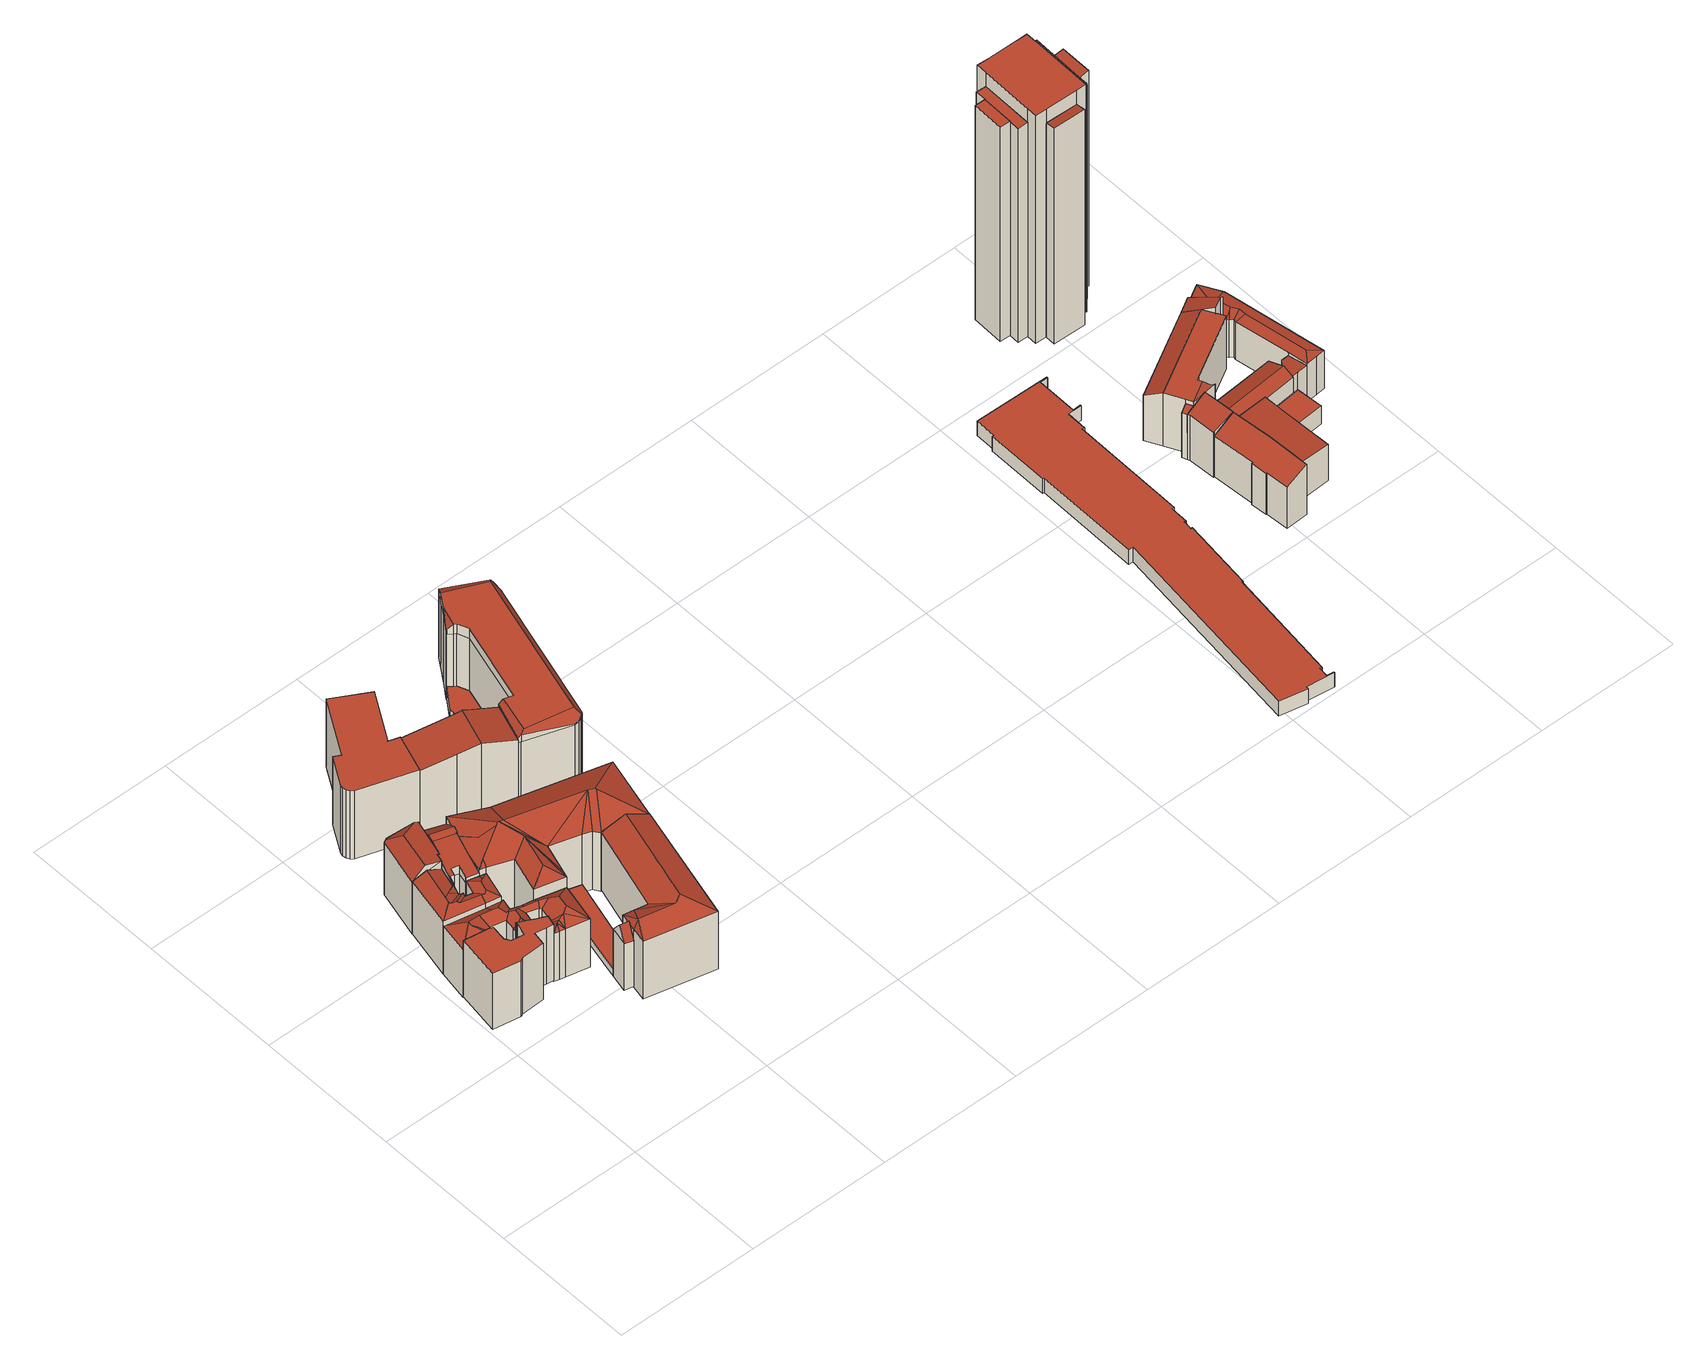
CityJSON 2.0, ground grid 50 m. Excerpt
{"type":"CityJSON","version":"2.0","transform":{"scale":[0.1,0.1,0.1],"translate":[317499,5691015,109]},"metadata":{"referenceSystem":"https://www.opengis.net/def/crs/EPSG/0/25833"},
"CityObjects":{
"building1":{"type":"Building","attributes":{"Dachtyp_tdc":"tdcPolyFlatRoof","Gemeindeschluessel":14713000,"Dachneigung":0,"QualitaetDacherkennung":31,"Geometrietyp2DReferenz":"3000","function":"31001_9998","roofType":"1000","measuredHeight":23.29},"geometry":[{"type":"MultiSurface","lod":"2","boundaries":[[[0,1,2,3]],[[1,4,5,2]],[[4,6,7,5]],[[6,8,9,7]],[[8,10,11,9]],[[10,12,13,11]],[[12,14,15,13]],[[14,16,17,15]],[[16,18,19,17]],[[18,20,21,19]],[[20,22,23,21]],[[22,24,25,23]],[[24,26,27,25]],[[26,28,29,27]],[[28,30,31,29]],[[30,32,33,31]],[[32,34,35,33]],[[34,36,37,35]],[[36,38,39,37]],[[38,0,3,39]],[[38,36,34,32,30,28,26,24,22,20,18,16,14,12,10,8,6,4,1,0]],[[3,2,5,7,9,11,13,15,17,19,21,23,25,27,29,31,33,35,37,39]]],"semantics":{"surfaces":[{"type":"WallSurface"},{"type":"RoofSurface"},{"type":"GroundSurface"}],"values":[0,0,0,0,0,0,0,0,0,0,0,0,0,0,0,0,0,0,0,0,1,2]}}]},
"building2":{"type":"Building","attributes":{"Dachtyp_tdc":"tdcFreeFormRoof","Gemeindeschluessel":14713000,"Dachneigung":21.97,"QualitaetDacherkennung":21,"Geometrietyp2DReferenz":"3000","function":"31001_9998","roofType":"5000","measuredHeight":23.78},"geometry":[{"type":"MultiSurface","lod":"2","boundaries":[[[40,41,42,43]],[[41,44,45,42]],[[44,46,47,45]],[[46,48,49,47]],[[48,50,51,49]],[[50,52,53,51]],[[52,54,55,53]],[[54,56,57,55]],[[56,58,59,57]],[[58,60,61,59]],[[60,62,63,61]],[[62,64,65,63]],[[64,66,67,65]],[[66,68,69,67]],[[68,70,71,69]],[[70,40,43,71]],[[72,70,68]],[[73,74,72,68,66]],[[75,76,77,73,66,64]],[[75,64,62]],[[78,76,75,62,60]],[[79,78,60,58]],[[79,58,56]],[[77,76,78,79,56,54]],[[80,81,74,73,77,54,52]],[[82,83,80,52,50]],[[84,85,82,50,48]],[[84,48,46]],[[85,84,46,44]],[[83,82,85,44,41]],[[81,80,83,41,40]],[[72,74,81,40,70]],[[43,42,45,47,49,51,53,55,57,59,61,63,65,67,69,71]]],"semantics":{"surfaces":[{"type":"WallSurface"},{"type":"RoofSurface"},{"type":"GroundSurface"}],"values":[0,0,0,0,0,0,0,0,0,0,0,0,0,0,0,0,1,1,1,1,1,1,0,1,1,1,1,1,1,1,1,1,2]}}]},
"building3":{"type":"Building","attributes":{"Dachtyp_tdc":"tdcFreeFormRoof","Gemeindeschluessel":14713000,"Dachneigung":35.51,"QualitaetDacherkennung":5,"Geometrietyp2DReferenz":"3000","function":"31001_9998","roofType":"5000","measuredHeight":23.57},"geometry":[{"type":"MultiSurface","lod":"2","boundaries":[[[86,87,88,89]],[[87,90,91,88]],[[90,92,93,91]],[[92,94,95,93]],[[94,96,97,95]],[[96,98,99,97]],[[98,100,101,99]],[[100,102,103,101]],[[102,104,105,103]],[[104,106,107,105]],[[106,108,109,107]],[[108,110,111,109]],[[110,112,113,111]],[[112,114,115,113]],[[114,116,117,115]],[[116,118,119,117]],[[118,120,121,119]],[[120,122,123,121]],[[122,124,125,123]],[[124,126,127,125]],[[126,128,129,127]],[[128,130,131,129]],[[130,132,133,131]],[[132,134,135,133]],[[134,136,137,135]],[[136,138,139,137]],[[138,140,141,139]],[[140,142,55,141]],[[142,143,53,55]],[[143,144,51,53]],[[144,145,146,51]],[[145,147,148,146]],[[147,86,89,148]],[[149,150,151,147,145]],[[149,145,144]],[[152,150,149,144,143]],[[153,154,152,143,142]],[[155,153,142,140]],[[156,157,155,140,138]],[[156,138,136]],[[157,156,136,134]],[[154,153,155,157,134,132]],[[158,151,150,152,154,132,130]],[[159,160,161,158,130,128]],[[159,128,126]],[[162,160,159,126,124]],[[163,162,124,122]],[[120,163,122]],[[163,120,118]],[[164,161,160,162,163,118,116]],[[165,166,167,164,116,114]],[[168,165,114,112]],[[169,170,171,168,112,110]],[[172,169,110,108]],[[173,174,172,108,106]],[[175,173,106,104]],[[175,104,102]],[[174,173,175,102,100]],[[169,94,170]],[[169,96,94]],[[172,96,169]],[[174,96,172]],[[174,98,96]],[[98,174,100]],[[176,171,170,94,92]],[[176,92,90]],[[166,165,168,171,176,90,87]],[[167,166,87,86]],[[151,158,161,164,167,86,147]],[[89,88,91,93,95,97,99,101,103,105,107,109,111,113,115,117,119,121,123,125,127,129,131,133,135,137,139,141,55,53,51,146,148]]],"semantics":{"surfaces":[{"type":"WallSurface"},{"type":"RoofSurface"},{"type":"GroundSurface"}],"values":[0,0,0,0,0,0,0,0,0,0,0,0,0,0,0,0,0,0,0,0,0,0,0,0,0,0,0,0,0,0,0,0,0,1,1,1,1,1,1,1,1,1,1,1,1,1,1,1,1,1,1,1,1,1,1,1,1,1,1,1,1,1,1,1,1,1,1,1,1,2]}}]},
"building4":{"type":"Building","attributes":{"Dachtyp_tdc":"tdcFreeFormRoof","Gemeindeschluessel":14713000,"Dachneigung":48.5,"QualitaetDacherkennung":32,"Geometrietyp2DReferenz":"3000","function":"31001_9998","roofType":"5000","measuredHeight":26.34},"geometry":[{"type":"MultiSurface","lod":"2","boundaries":[[[177,178,179,180]],[[178,181,182,179]],[[181,183,184,182]],[[183,185,186,184]],[[185,187,188,186]],[[187,189,190,188]],[[189,177,180,190]],[[191,192,181,193]],[[191,193,178,177,194]],[[185,183,192,191,194,189,187]],[[183,181,192]],[[177,189,194]],[[181,178,193]],[[180,179,182,184,186,188,190]]],"semantics":{"surfaces":[{"type":"WallSurface"},{"type":"RoofSurface"},{"type":"GroundSurface"}],"values":[0,0,0,0,0,0,0,1,1,1,0,0,0,2]}}]},
"building5":{"type":"Building","attributes":{"Dachtyp_tdc":"tdcFreeFormRoof","Gemeindeschluessel":14713000,"Dachneigung":12.06,"QualitaetDacherkennung":21,"Geometrietyp2DReferenz":"3000","function":"31001_9998","roofType":"5000","measuredHeight":26.14},"geometry":[{"type":"MultiSurface","lod":"2","boundaries":[[[195,196,197,198]],[[196,199,200,197]],[[199,201,202,200]],[[201,203,204,202]],[[203,205,206,204]],[[205,207,208,206]],[[207,209,210,208]],[[209,211,212,210]],[[211,213,214,212]],[[213,215,216,214]],[[215,217,218,216]],[[217,219,220,218]],[[219,221,190,220]],[[221,222,188,190]],[[222,223,186,188]],[[223,224,225,186]],[[224,226,227,225]],[[226,228,184,227]],[[228,229,230,184]],[[229,231,232,230]],[[231,233,234,232]],[[233,235,236,234]],[[235,195,198,236]],[[237,238,239,240,241,242,243,244,245,246,247,248,249,250,251,252]],[[253,254,229,228,255]],[[256,257,253,255,243,242]],[[235,257,256,195]],[[195,256,242,196]],[[233,253,257,235]],[[226,255,228]],[[224,243,255,226]],[[231,254,253,233]],[[229,254,231]],[[209,252,251,211]],[[207,237,252,209]],[[211,251,250,213]],[[213,250,249,215]],[[215,249,248,217]],[[217,248,247,219]],[[219,247,246,221]],[[221,246,245,222]],[[222,245,244,223]],[[223,244,243,224]],[[196,242,241,199]],[[199,241,240,201]],[[201,240,239,203]],[[203,239,238,205]],[[205,238,237,207]],[[198,197,200,202,204,206,208,210,212,214,216,218,220,190,188,186,225,227,184,230,232,234,236]]],"semantics":{"surfaces":[{"type":"WallSurface"},{"type":"RoofSurface"},{"type":"GroundSurface"}],"values":[0,0,0,0,0,0,0,0,0,0,0,0,0,0,0,0,0,0,0,0,0,0,0,1,1,1,0,0,0,0,0,0,0,0,0,0,0,0,0,0,0,0,0,0,0,0,0,0,2]}}]},
"building6":{"type":"Building","attributes":{"Gemeindeschluessel":14713000,"Geometrietyp2DReferenz":"3000","function":"31001_9998","roofType":"9999"},"children":["building6-1","building6-2","building6-3"]},
"building6-1":{"type":"BuildingPart","attributes":{"Dachtyp_tdc":"tdcGableRoof","Dachneigung":30.6,"QualitaetDacherkennung":28,"Geometrietyp2DReferenz":"3000","roofType":"3100","measuredHeight":5.51},"parents":["building6"],"geometry":[{"type":"MultiSurface","lod":"2","boundaries":[[[258,259,260,261]],[[259,262,263,260]],[[262,264,265,263]],[[262,259,266]],[[259,258,267,268,266]],[[264,262,266,268,269]],[[261,260,263,265]],[[258,261,265,264]],[[269,268,267]],[[264,269,267,258]]],"semantics":{"surfaces":[{"type":"WallSurface"},{"type":"RoofSurface"},{"type":"GroundSurface"},{"type":"ClosureSurface"}],"values":[0,0,0,0,1,1,2,3,0,3]}}]},
"building6-2":{"type":"BuildingPart","attributes":{"Dachtyp_tdc":"tdcGableRoof","Dachneigung":54.58,"QualitaetDacherkennung":6,"Geometrietyp2DReferenz":"3000","roofType":"3100","measuredHeight":24.86},"parents":["building6"],"geometry":[{"type":"MultiSurface","lod":"2","boundaries":[[[270,271,272,273]],[[271,274,275,276,272]],[[277,270,273,278,279]],[[274,271,280]],[[270,277,281]],[[271,270,281,280]],[[277,274,280,281]],[[273,272,276,278]],[[277,279,275,274]],[[279,278,276,275]]],"semantics":{"surfaces":[{"type":"WallSurface"},{"type":"RoofSurface"},{"type":"GroundSurface"},{"type":"ClosureSurface"}],"values":[0,0,0,0,0,1,1,2,0,3]}}]},
"building6-3":{"type":"BuildingPart","attributes":{"Dachtyp_tdc":"tdcPolyFlatRoof","Dachneigung":0,"QualitaetDacherkennung":19,"Geometrietyp2DReferenz":"3000","roofType":"1000","measuredHeight":2.79},"parents":["building6"],"geometry":[{"type":"MultiSurface","lod":"2","boundaries":[[[282,283,284,285]],[[283,279,278,284]],[[275,286,258,261,276]],[[287,282,285,265,264]],[[287,269,267,286,275,279,283,282]],[[285,284,278,276,261,265]],[[276,278,279,275]],[[264,269,287]],[[258,286,267]],[[264,265,261,258]],[[264,258,267,269]]],"semantics":{"surfaces":[{"type":"WallSurface"},{"type":"RoofSurface"},{"type":"GroundSurface"},{"type":"ClosureSurface"}],"values":[0,0,0,0,1,2,3,0,0,3,3]}}]},
"building7":{"type":"Building","attributes":{"name":"Leipzig City Oper Hotel","Gemeindeschluessel":14713000,"Dachtyp_tdc":"tdcFreeFormRoof","Dachneigung":26.06,"QualitaetDacherkennung":16,"Geometrietyp2DReferenz":"3000","function":"31001_2071","roofType":"5000","measuredHeight":27.93},"geometry":[{"type":"MultiSurface","lod":"2","boundaries":[[[288,289,290,291]],[[289,292,293,290]],[[292,294,295,293]],[[294,296,297,295]],[[296,298,299,297]],[[298,300,301,299]],[[300,302,303,301]],[[302,288,291,303]],[[304,300,298,305,306]],[[296,305,298]],[[296,307,305]],[[307,296,294]],[[292,307,294]],[[307,292,289]],[[306,305,307,289,288]],[[288,302,304,306]],[[300,304,302]],[[291,290,293,295,297,299,301,303]]],"semantics":{"surfaces":[{"type":"WallSurface"},{"type":"RoofSurface"},{"type":"GroundSurface"}],"values":[0,0,0,0,0,0,0,0,1,1,1,1,1,1,1,1,0,2]}}]},
"building8":{"type":"Building","attributes":{"name":"Wbs-Schulen","Dachtyp_tdc":"tdcPolyFlatRoof","Gemeindeschluessel":14713000,"Dachneigung":0,"QualitaetDacherkennung":45,"Geometrietyp2DReferenz":"3000","function":"31001_3021","roofType":"1000","measuredHeight":28.34},"geometry":[{"type":"MultiSurface","lod":"2","boundaries":[[[308,309,310,311]],[[309,312,313,310]],[[312,314,315,313]],[[314,316,317,315]],[[316,318,319,317]],[[318,320,321,319]],[[320,322,323,321]],[[322,324,325,323]],[[324,326,327,325]],[[326,328,329,327]],[[328,330,331,329]],[[330,308,311,331]],[[330,328,326,324,322,320,318,316,314,312,309,308]],[[311,310,313,315,317,319,321,323,325,327,329,331]]],"semantics":{"surfaces":[{"type":"WallSurface"},{"type":"RoofSurface"},{"type":"GroundSurface"}],"values":[0,0,0,0,0,0,0,0,0,0,0,0,1,2]}}]},
"building9":{"type":"Building","attributes":{"Gemeindeschluessel":14713000,"Dachtyp_tdc":"tdcFreeFormRoof","Dachneigung":25.77,"QualitaetDacherkennung":7,"Geometrietyp2DReferenz":"3000","function":"31001_9998","roofType":"5000","measuredHeight":29.89},"geometry":[{"type":"MultiSurface","lod":"2","boundaries":[[[332,333,334,335]],[[333,336,337,334]],[[336,338,339,337]],[[338,340,341,339]],[[340,342,343,341]],[[342,344,345,343]],[[344,346,347,345]],[[346,348,349,347]],[[348,350,351,349]],[[350,352,353,351]],[[352,354,355,353]],[[354,356,357,355]],[[356,358,359,357]],[[358,360,361,359]],[[360,362,363,361]],[[362,332,335,363]],[[364,365,366,360,358]],[[364,358,356]],[[367,365,364,356,354]],[[367,354,352]],[[368,369,366,365,367,352,350]],[[370,368,350,348]],[[370,348,346]],[[342,368,344]],[[371,368,342]],[[368,371,369]],[[368,346,344]],[[346,368,370]],[[372,340,338]],[[372,342,340]],[[373,342,372]],[[342,373,371]],[[374,375,372,338,336]],[[374,336,333]],[[375,374,333,332]],[[373,372,375,332,362]],[[366,369,371,373,362,360]],[[335,334,337,339,341,343,345,347,349,351,353,355,357,359,361,363]]],"semantics":{"surfaces":[{"type":"WallSurface"},{"type":"RoofSurface"},{"type":"GroundSurface"}],"values":[0,0,0,0,0,0,0,0,0,0,0,0,0,0,0,0,1,1,1,1,1,1,1,1,1,1,1,1,1,1,1,1,1,1,1,1,1,2]}}]},
"building10":{"type":"Building","attributes":{"Dachtyp_tdc":"tdcGableRoof","Gemeindeschluessel":14713000,"Dachneigung":10.08,"QualitaetDacherkennung":10,"Geometrietyp2DReferenz":"3000","function":"31001_9998","roofType":"3100","measuredHeight":31.26},"geometry":[{"type":"MultiSurface","lod":"2","boundaries":[[[376,377,378,379]],[[377,380,381,378]],[[380,382,383,381]],[[382,384,385,383]],[[384,386,387,385]],[[386,388,389,387]],[[388,390,391,389]],[[390,392,393,391]],[[392,394,395,393]],[[394,396,397,395]],[[396,376,379,397]],[[394,392,390,388,386,384]],[[384,382,380,377,376,396,394]],[[378,381,383,385,387,389,391,393,395,397,379]]],"semantics":{"surfaces":[{"type":"WallSurface"},{"type":"RoofSurface"},{"type":"GroundSurface"}],"values":[0,0,0,0,0,0,0,0,0,0,0,1,1,2]}}]},
"building11":{"type":"Building","attributes":{"Dachtyp_tdc":"tdcPolyFlatRoof","Gemeindeschluessel":14713000,"Dachneigung":0,"QualitaetDacherkennung":44,"Geometrietyp2DReferenz":"3000","function":"31001_9998","roofType":"1000","measuredHeight":5.51},"geometry":[{"type":"MultiSurface","lod":"2","boundaries":[[[398,399,387,400]],[[399,401,383,387]],[[401,402,381,383]],[[402,403,404,381]],[[403,405,406,404]],[[405,407,408,406]],[[407,409,410,408]],[[409,411,412,410]],[[411,413,414,412]],[[413,415,416,414]],[[415,398,400,416]],[[415,413,411,409,407,405,403,402,401,399,398]],[[400,387,383,381,404,406,408,410,412,414,416]]],"semantics":{"surfaces":[{"type":"WallSurface"},{"type":"RoofSurface"},{"type":"GroundSurface"}],"values":[0,0,0,0,0,0,0,0,0,0,0,1,2]}}]},
"building12":{"type":"Building","attributes":{"Dachtyp_tdc":"tdcPolyFlatRoof","Gemeindeschluessel":14713000,"Dachneigung":0,"QualitaetDacherkennung":67,"Geometrietyp2DReferenz":"3000","function":"31001_9998","roofType":"1000","measuredHeight":4.87},"geometry":[{"type":"MultiSurface","lod":"2","boundaries":[[[417,418,419,420]],[[418,421,422,419]],[[421,423,424,422]],[[423,425,426,424]],[[425,427,428,426]],[[427,429,430,428]],[[429,431,432,430]],[[431,433,434,432]],[[433,435,436,434]],[[435,437,438,436]],[[437,439,440,438]],[[439,441,442,440]],[[439,437,435,433,431,429,427,425,423,421,418,417,443,444,441]],[[442,445,446,420,419,422,424,426,428,430,432,434,436,438,440]],[[441,444,445,442]],[[444,443,446,445]],[[443,417,420,446]]],"semantics":{"surfaces":[{"type":"WallSurface"},{"type":"RoofSurface"},{"type":"GroundSurface"}],"values":[0,0,0,0,0,0,0,0,0,0,0,0,1,2,0,0,0]}}]},
"building13":{"type":"Building","attributes":{"name":"Vienna House","Dachtyp_tdc":"tdcFreeFormRoof","Gemeindeschluessel":14713000,"Dachneigung":0.674,"QualitaetDacherkennung":22,"Geometrietyp2DReferenz":"3000","function":"31001_2071","roofType":"5000","measuredHeight":31.35},"geometry":[{"type":"MultiSurface","lod":"2","boundaries":[[[447,448,449,450]],[[448,451,452,449]],[[451,453,454,452]],[[453,455,456,454]],[[455,457,458,456]],[[457,459,460,458]],[[459,461,462,460]],[[461,463,464,462]],[[463,465,466,464]],[[465,467,468,466]],[[467,469,470,468]],[[469,471,472,470]],[[471,473,474,472]],[[473,475,476,474]],[[475,477,478,476]],[[477,479,480,478]],[[479,481,482,480]],[[481,483,484,482]],[[483,485,486,484]],[[485,487,488,486]],[[487,489,490,488]],[[489,491,492,490]],[[491,493,494,492]],[[493,495,496,494]],[[495,447,450,496]],[[497,498,499,500,501,502,503,504,505,506,447,495]],[[507,504,503,508,509,510]],[[508,511,512,513,509]],[[514,515,516,517]],[[501,518,519,520,502]],[[521,522,511,508,503,502,520,516,515,523]],[[471,523,515,473]],[[469,521,523,471]],[[465,511,522,467]],[[467,522,521,469]],[[481,520,519,483]],[[479,516,520,481]],[[483,519,518,485]],[[485,518,501,500,487]],[[475,514,517,477]],[[477,517,516,479]],[[473,515,514,475]],[[461,513,512,463]],[[459,509,513,461]],[[463,512,511,465]],[[457,510,509,459]],[[455,507,510,457]],[[453,504,507,455]],[[451,505,504,453]],[[487,500,499,489]],[[489,499,498,491]],[[491,498,497,493]],[[448,506,505,451]],[[447,506,448]],[[493,497,495]],[[450,449,452,454,456,458,460,462,464,466,468,470,472,474,476,478,480,482,484,486,488,490,492,494,496]]],"semantics":{"surfaces":[{"type":"WallSurface"},{"type":"RoofSurface"},{"type":"GroundSurface"}],"values":[0,0,0,0,0,0,0,0,0,0,0,0,0,0,0,0,0,0,0,0,0,0,0,0,0,1,1,1,1,1,1,0,0,0,0,0,0,0,0,0,0,0,0,0,0,0,0,0,0,0,0,0,0,0,0,2]}}]},
"building14":{"type":"Building","attributes":{"Dachtyp_tdc":"tdcPolyFlatRoof","Gemeindeschluessel":14713000,"Dachneigung":0,"QualitaetDacherkennung":30,"Geometrietyp2DReferenz":"3000","function":"31001_9998","roofType":"1000","measuredHeight":5.98},"geometry":[{"type":"MultiSurface","lod":"2","boundaries":[[[524,525,526,527]],[[525,528,529,526]],[[528,530,531,529]],[[530,532,533,531]],[[532,534,535,533]],[[534,536,537,535]],[[536,538,539,537]],[[538,540,541,539]],[[540,542,543,541]],[[542,544,545,543]],[[544,546,547,545]],[[546,548,549,547]],[[548,550,551,549]],[[550,552,553,551]],[[552,554,555,553]],[[554,556,557,555]],[[556,558,559,557]],[[558,560,561,559]],[[560,562,563,561]],[[562,564,565,563]],[[564,566,567,565]],[[566,568,569,567]],[[568,570,571,569]],[[570,572,573,571]],[[572,574,575,573]],[[574,576,577,575]],[[576,578,579,577]],[[578,580,581,579]],[[580,582,583,581]],[[582,584,585,583]],[[584,586,587,585]],[[586,524,527,587]],[[586,584,582,580,578,576,574,572,570,568,566,564,562,560,558,556,554,552,550,548,546,544,542,540,538,536,534,532,530,528,525,524]],[[527,526,529,531,533,535,537,539,541,543,545,547,549,551,553,555,557,559,561,563,565,567,569,571,573,575,577,579,581,583,585,587]]],"semantics":{"surfaces":[{"type":"WallSurface"},{"type":"RoofSurface"},{"type":"GroundSurface"}],"values":[0,0,0,0,0,0,0,0,0,0,0,0,0,0,0,0,0,0,0,0,0,0,0,0,0,0,0,0,0,0,0,0,1,2]}}]},
"building15":{"type":"Building","attributes":{"Dachtyp_tdc":"tdcPolyFlatRoof","Gemeindeschluessel":14713000,"Dachneigung":26.55,"QualitaetDacherkennung":92,"Geometrietyp2DReferenz":"3000","function":"31001_9998","roofType":"2100","measuredHeight":21.12},"geometry":[{"type":"MultiSurface","lod":"2","boundaries":[[[588,589,590,591]],[[589,592,593,590]],[[592,594,595,593]],[[594,596,597,595]],[[596,598,599,597]],[[598,600,601,599]],[[600,602,603,601]],[[602,604,605,603]],[[604,606,607,605]],[[606,588,591,607]],[[606,604,602,600,598,596,594,592,589,588]],[[591,590,593,595,597,599,601,603,605,607]]],"semantics":{"surfaces":[{"type":"WallSurface"},{"type":"RoofSurface"},{"type":"GroundSurface"}],"values":[0,0,0,0,0,0,0,0,0,0,1,2]}}]},
"building16":{"type":"Building","attributes":{"Gemeindeschluessel":14713000,"Geometrietyp2DReferenz":"3000","function":"31001_9998","roofType":"9999"},"children":["building16-1","building16-2"]},
"building16-1":{"type":"BuildingPart","attributes":{"Dachtyp_tdc":"tdcPolyFlatRoof","Dachneigung":20.55,"QualitaetDacherkennung":37,"Geometrietyp2DReferenz":"3000","roofType":"2100","measuredHeight":19.84},"parents":["building16"],"geometry":[{"type":"MultiSurface","lod":"2","boundaries":[[[608,609,610,611]],[[609,612,613,610]],[[612,614,615,616,613]],[[612,609,608,617,614]],[[616,611,610,613]],[[617,615,614]],[[608,611,616,615,617]]],"semantics":{"surfaces":[{"type":"WallSurface"},{"type":"RoofSurface"},{"type":"GroundSurface"},{"type":"ClosureSurface"}],"values":[0,0,0,1,2,0,3]}}]},
"building16-2":{"type":"BuildingPart","attributes":{"Dachtyp_tdc":"tdcPolyFlatRoof","Dachneigung":17.61,"QualitaetDacherkennung":84,"Geometrietyp2DReferenz":"3000","roofType":"2100","measuredHeight":21.34},"parents":["building16"],"geometry":[{"type":"MultiSurface","lod":"2","boundaries":[[[618,619,620,621]],[[619,622,623,620]],[[622,608,611,623]],[[615,624,625,616]],[[624,626,627,625]],[[626,628,629,627]],[[628,618,621,629]],[[628,626,624,615,617,608,622,619,618]],[[621,620,623,611,616,625,627,629]],[[616,611,608,617,615]]],"semantics":{"surfaces":[{"type":"WallSurface"},{"type":"RoofSurface"},{"type":"GroundSurface"},{"type":"ClosureSurface"}],"values":[0,0,0,0,0,0,0,1,2,3]}}]},
"building17":{"type":"Building","attributes":{"Gemeindeschluessel":14713000,"Geometrietyp2DReferenz":"3000","function":"31001_9998","roofType":"9999"},"children":["building17-1","building17-2","building17-3"]},
"building17-1":{"type":"BuildingPart","attributes":{"Dachtyp_tdc":"tdcPolyFlatRoof","Dachneigung":0,"QualitaetDacherkennung":67,"Geometrietyp2DReferenz":"3000","roofType":"1000","measuredHeight":7.47},"parents":["building17"],"geometry":[{"type":"MultiSurface","lod":"2","boundaries":[[[630,631,632,633]],[[634,635,636,637]],[[635,634,631,630]],[[633,632,637,636]],[[637,632,631,634]],[[633,636,635,630]]],"semantics":{"surfaces":[{"type":"WallSurface"},{"type":"RoofSurface"},{"type":"GroundSurface"},{"type":"ClosureSurface"}],"values":[0,0,1,2,3,3]}}]},
"building17-2":{"type":"BuildingPart","attributes":{"Dachtyp_tdc":"tdcPolyFlatRoof","Dachneigung":0,"QualitaetDacherkennung":68,"Geometrietyp2DReferenz":"3000","roofType":"1000","measuredHeight":7.53},"parents":["building17"],"geometry":[{"type":"MultiSurface","lod":"2","boundaries":[[[638,639,640,636,635]],[[639,641,642,640]],[[641,643,644,642]],[[643,645,646,644]],[[645,647,630,633,646]],[[645,643,641,639,638,647]],[[633,636,640,642,644,646]],[[635,630,647,638]],[[635,636,633,630]]],"semantics":{"surfaces":[{"type":"WallSurface"},{"type":"RoofSurface"},{"type":"GroundSurface"},{"type":"ClosureSurface"}],"values":[0,0,0,0,0,1,2,0,3]}}]},
"building17-3":{"type":"BuildingPart","attributes":{"Dachtyp_tdc":"tdcPolyFlatRoof","Dachneigung":2.94,"QualitaetDacherkennung":63,"Geometrietyp2DReferenz":"3000","roofType":"2100","measuredHeight":16.01},"parents":["building17"],"geometry":[{"type":"MultiSurface","lod":"2","boundaries":[[[648,649,650,651]],[[649,652,653,650]],[[652,654,655,653]],[[654,656,634,637,655]],[[657,658,659,632,631]],[[658,648,651,659]],[[658,657,656,654,652,649,648]],[[651,650,653,655,637,632,659]],[[631,634,656,657]],[[631,632,637,634]]],"semantics":{"surfaces":[{"type":"WallSurface"},{"type":"RoofSurface"},{"type":"GroundSurface"},{"type":"ClosureSurface"}],"values":[0,0,0,0,0,0,1,2,0,3]}}]},
"building18":{"type":"Building","attributes":{"Gemeindeschluessel":14713000,"Geometrietyp2DReferenz":"3000","function":"31001_9998","roofType":"9999"},"children":["building18-1","building18-2","building18-3","building18-4","building18-5"]},
"building18-1":{"type":"BuildingPart","attributes":{"Dachtyp_tdc":"tdcFreeFormRoof","Dachneigung":11.47,"QualitaetDacherkennung":27,"Geometrietyp2DReferenz":"3000","roofType":"5000","measuredHeight":16.69},"parents":["building18"],"geometry":[{"type":"MultiSurface","lod":"2","boundaries":[[[660,661,662,663]],[[661,664,665,666,662]],[[667,668,669,670,671]],[[668,672,673,669]],[[672,674,675,673]],[[674,676,677,675]],[[676,678,679,677]],[[680,681,682,683]],[[681,684,685,682]],[[684,660,663,685]],[[686,681,680]],[[687,688,689,686,680,678,676]],[[687,676,674]],[[690,688,687,674,672]],[[691,690,672,668]],[[692,691,668,667,664]],[[692,664,661,660]],[[689,688,690,691,692,660,684]],[[686,689,684,681]],[[663,662,666,670,669,673,675,677,679,683,682,685]],[[671,665,664,667]],[[671,670,666,665]],[[683,679,678,680]]],"semantics":{"surfaces":[{"type":"WallSurface"},{"type":"RoofSurface"},{"type":"GroundSurface"},{"type":"ClosureSurface"}],"values":[0,0,0,0,0,0,0,0,0,0,1,1,1,1,1,1,1,1,1,2,0,3,3]}}]},
"building18-2":{"type":"BuildingPart","attributes":{"Dachtyp_tdc":"tdcGableRoof","Dachneigung":20.97,"QualitaetDacherkennung":11,"Geometrietyp2DReferenz":"3000","roofType":"3100","measuredHeight":16.53},"parents":["building18"],"geometry":[{"type":"MultiSurface","lod":"2","boundaries":[[[693,694,695,696]],[[694,697,698,699,695]],[[700,701,702,703]],[[701,704,705,702]],[[704,706,707,705]],[[708,693,696,709]],[[704,701,700,710,711]],[[711,697,694,693,708,706,704]],[[696,695,699,712,703,702,705,707,709]],[[713,698,697,711]],[[712,699,698,713]],[[710,713,711]],[[700,703,712,713,710]],[[708,709,707,706]]],"semantics":{"surfaces":[{"type":"WallSurface"},{"type":"RoofSurface"},{"type":"GroundSurface"},{"type":"ClosureSurface"}],"values":[0,0,0,0,0,0,1,1,2,0,3,0,3,3]}}]},
"building18-3":{"type":"BuildingPart","attributes":{"Dachtyp_tdc":"tdcPolyFlatRoof","Dachneigung":27.74,"QualitaetDacherkennung":53,"Geometrietyp2DReferenz":"3000","roofType":"2100","measuredHeight":24.58},"parents":["building18"],"geometry":[{"type":"MultiSurface","lod":"2","boundaries":[[[714,715,716,679,678]],[[715,717,718,719,716]],[[720,680,683,721,722]],[[720,722,723,724,725,717,715,714]],[[679,716,719,726,721,683]],[[725,718,717]],[[724,726,719,718,725]],[[722,721,726,724,723]],[[678,680,720,714]],[[678,679,683,680]]],"semantics":{"surfaces":[{"type":"WallSurface"},{"type":"RoofSurface"},{"type":"GroundSurface"},{"type":"ClosureSurface"}],"values":[0,0,0,1,2,0,3,3,0,3]}}]},
"building18-4":{"type":"BuildingPart","attributes":{"Dachtyp_tdc":"tdcPolyFlatRoof","Dachneigung":3.82,"QualitaetDacherkennung":61,"Geometrietyp2DReferenz":"3000","roofType":"2100","measuredHeight":15.14},"parents":["building18"],"geometry":[{"type":"MultiSurface","lod":"2","boundaries":[[[665,727,728,666]],[[727,729,700,703,728]],[[698,730,731,699]],[[730,732,733,731]],[[732,671,670,733]],[[671,732,730,698,713,710,729,727,665]],[[666,728,703,712,699,731,733,670]],[[710,700,729]],[[698,699,712,713]],[[713,712,703,700,710]],[[666,670,671,665]]],"semantics":{"surfaces":[{"type":"WallSurface"},{"type":"RoofSurface"},{"type":"GroundSurface"},{"type":"ClosureSurface"}],"values":[0,0,0,0,0,1,2,0,3,3,3]}}]},
"building18-5":{"type":"BuildingPart","attributes":{"Dachtyp_tdc":"tdcFreeFormRoof","Dachneigung":0.92,"QualitaetDacherkennung":78,"Geometrietyp2DReferenz":"3000","roofType":"5000","measuredHeight":22.09},"parents":["building18"],"geometry":[{"type":"MultiSurface","lod":"2","boundaries":[[[718,734,735,719]],[[734,736,737,735]],[[738,723,722,739,740]],[[741,742,743,744,745,746]],[[740,747,741,746,748,749,736,734,718,725,738]],[[737,750,751,752,753,709,707,754,755,756,757,758,721,726,719,735]],[[736,749,750,737]],[[749,748,751,750]],[[748,746,752,751]],[[746,745,753,752]],[[745,744,708,709,753]],[[743,742,754,707,706]],[[742,741,755,754]],[[741,747,756,755]],[[747,740,757,756]],[[740,739,758,757]],[[739,722,721,758]],[[725,724,738]],[[718,719,726,724,725]],[[706,708,744,743]],[[706,707,709,708]],[[724,723,738]],[[726,721,722,723,724]]],"semantics":{"surfaces":[{"type":"WallSurface"},{"type":"RoofSurface"},{"type":"GroundSurface"},{"type":"ClosureSurface"}],"values":[0,0,1,1,1,2,0,0,0,0,0,0,0,0,0,0,0,0,3,0,3,0,3]}}]},
"building19":{"type":"Building","attributes":{"name":"Messe Turm","Gemeindeschluessel":14713000,"Geometrietyp2DReferenz":"3000","function":"31001_9998","roofType":"9999"},"children":["building19-1","building19-2","building19-3","building19-4","building19-5","building19-6","building19-7","building19-8"]},
"building19-1":{"type":"BuildingPart","attributes":{"Dachtyp_tdc":"tdcPolyFlatRoof","Dachneigung":10.29,"QualitaetDacherkennung":57,"Geometrietyp2DReferenz":"3000","roofType":"2100","measuredHeight":89.94},"parents":["building19"],"geometry":[{"type":"MultiSurface","lod":"2","boundaries":[[[759,760,761,762]],[[763,764,765,766]],[[764,759,762,765]],[[764,763,760,759]],[[762,761,766,765]],[[763,766,761,760]]],"semantics":{"surfaces":[{"type":"WallSurface"},{"type":"RoofSurface"},{"type":"GroundSurface"},{"type":"ClosureSurface"}],"values":[0,0,0,1,2,3]}}]},
"building19-2":{"type":"BuildingPart","attributes":{"Dachtyp_tdc":"tdcPolyFlatRoof","Dachneigung":0,"QualitaetDacherkennung":35,"Geometrietyp2DReferenz":"3000","roofType":"1000","measuredHeight":89.35},"parents":["building19"],"geometry":[{"type":"MultiSurface","lod":"2","boundaries":[[[767,768,769,770]],[[768,771,772,769]],[[771,773,774,772]],[[773,771,768,767]],[[770,769,772,774]],[[770,774,773,767]]],"semantics":{"surfaces":[{"type":"WallSurface"},{"type":"RoofSurface"},{"type":"GroundSurface"},{"type":"ClosureSurface"}],"values":[0,0,0,1,2,3]}}]},
"building19-3":{"type":"BuildingPart","attributes":{"Dachtyp_tdc":"tdcPolyFlatRoof","Dachneigung":0,"QualitaetDacherkennung":29,"Geometrietyp2DReferenz":"3000","roofType":"1000","measuredHeight":89.43},"parents":["building19"],"geometry":[{"type":"MultiSurface","lod":"2","boundaries":[[[775,776,777,778]],[[776,779,780,777]],[[779,781,782,780]],[[781,779,776,775]],[[778,777,780,782]],[[778,782,781,775]]],"semantics":{"surfaces":[{"type":"WallSurface"},{"type":"RoofSurface"},{"type":"GroundSurface"},{"type":"ClosureSurface"}],"values":[0,0,0,1,2,3]}}]},
"building19-4":{"type":"BuildingPart","attributes":{"Dachtyp_tdc":"tdcPolyFlatRoof","Dachneigung":0,"QualitaetDacherkennung":51,"Geometrietyp2DReferenz":"3000","roofType":"1000","measuredHeight":89.42},"parents":["building19"],"geometry":[{"type":"MultiSurface","lod":"2","boundaries":[[[783,784,785,786,787]],[[784,788,789,785]],[[790,791,792,793]],[[791,794,795,796,792]],[[794,791,790,788,784,783,797]],[[798,786,785,789,793,792,796]],[[787,799,797,783]],[[787,786,798,799]],[[793,789,788,790]],[[799,795,794,797]],[[799,798,796,795]]],"semantics":{"surfaces":[{"type":"WallSurface"},{"type":"RoofSurface"},{"type":"GroundSurface"},{"type":"ClosureSurface"}],"values":[0,0,0,0,1,2,0,3,3,0,3]}}]},
"building19-5":{"type":"BuildingPart","attributes":{"Dachtyp_tdc":"tdcPolyFlatRoof","Dachneigung":10.05,"QualitaetDacherkennung":55,"Geometrietyp2DReferenz":"3000","roofType":"2100","measuredHeight":89.85},"parents":["building19"],"geometry":[{"type":"MultiSurface","lod":"2","boundaries":[[[800,787,786,801]],[[795,802,803,796]],[[802,800,801,803]],[[802,795,799,787,800]],[[801,786,798,796,803]],[[799,798,786,787]],[[796,798,799,795]]],"semantics":{"surfaces":[{"type":"WallSurface"},{"type":"RoofSurface"},{"type":"GroundSurface"},{"type":"ClosureSurface"}],"values":[0,0,0,1,2,3,3]}}]},
"building19-6":{"type":"BuildingPart","attributes":{"Dachtyp_tdc":"tdcPolyFlatRoof","Dachneigung":0,"QualitaetDacherkennung":43,"Geometrietyp2DReferenz":"3000","roofType":"1000","measuredHeight":89.41},"parents":["building19"],"geometry":[{"type":"MultiSurface","lod":"2","boundaries":[[[804,805,774,773]],[[804,806,807,805]],[[806,808,809,807]],[[808,806,804,773,767,810,811]],[[812,770,774,805,807,809,813]],[[811,810,812,813]],[[810,767,770,812]],[[773,774,770,767]],[[813,809,808,811]]],"semantics":{"surfaces":[{"type":"WallSurface"},{"type":"RoofSurface"},{"type":"GroundSurface"},{"type":"ClosureSurface"}],"values":[0,0,0,1,2,0,0,3,3]}}]},
"building19-7":{"type":"BuildingPart","attributes":{"Dachtyp_tdc":"tdcPolyFlatRoof","Dachneigung":0,"QualitaetDacherkennung":31,"Geometrietyp2DReferenz":"3000","roofType":"1000","measuredHeight":95.09},"parents":["building19"],"geometry":[{"type":"MultiSurface","lod":"2","boundaries":[[[814,815,816,809,808]],[[815,817,778,816]],[[817,775,778]],[[818,782,781]],[[818,819,820,782]],[[819,821,822,820]],[[823,824,766,825]],[[824,763,766]],[[826,761,760]],[[826,827,828,761]],[[827,829,811,813,828]],[[829,827,826,824,823,821,819,818,817,815,814]],[[809,816,778,782,820,822,825,766,761,828,813]],[[781,775,817,818]],[[781,782,778,775]],[[825,822,821,823]],[[760,763,824,826]],[[760,761,766,763]],[[808,811,829,814]],[[808,809,813,811]]],"semantics":{"surfaces":[{"type":"WallSurface"},{"type":"RoofSurface"},{"type":"GroundSurface"},{"type":"ClosureSurface"}],"values":[0,0,0,0,0,0,0,0,0,0,0,1,2,0,3,3,0,3,0,3]}}]},
"building19-8":{"type":"BuildingPart","attributes":{"Dachtyp_tdc":"tdcPolyFlatRoof","Dachneigung":0,"QualitaetDacherkennung":57,"Geometrietyp2DReferenz":"3000","roofType":"1000","measuredHeight":95.41},"parents":["building19"],"geometry":[{"type":"MultiSurface","lod":"2","boundaries":[[[830,831,790,793,822,821]],[[832,833,834,789,788]],[[833,835,823,825,834]],[[835,833,832,831,830]],[[822,793,789,834,825]],[[788,790,831,832]],[[788,789,793,790]],[[821,823,835,830]],[[821,822,825,823]]],"semantics":{"surfaces":[{"type":"WallSurface"},{"type":"RoofSurface"},{"type":"GroundSurface"},{"type":"ClosureSurface"}],"values":[0,0,0,1,2,0,3,0,3]}}]}
},
"vertices":[
[2,608,257],[24,759,257],[24,759,24],[2,608,24],[113,745,257],[113,745,24],[122,740,257],[122,740,24],[114,688,257],[114,688,24],[126,669,257],[126,669,24],[169,662,257],[169,662,24],[180,702,257],[180,702,24],[180,704,257],[180,704,24],[181,711,257],[181,711,24],[205,700,257],[205,700,24],[237,683,257],[237,683,24],[252,676,257],[252,676,24],[266,669,257],[266,669,24],[256,634,257],[256,634,24],[233,637,257],[233,637,24],[194,644,257],[194,644,24],[185,599,257],[185,599,24],[104,596,257],[104,596,24],[94,591,257],[94,591,24],
[154,898,237],[180,890,237],[180,890,19],[154,898,19],[196,939,237],[196,939,19],[236,928,237],[236,928,19],[258,923,237],[258,923,19],[231,828,237],[231,828,19],[180,837,237],[180,837,19],[43,865,237],[43,865,19],[81,1039,237],[81,1039,19],[175,1020,237],[175,1020,19],[154,950,237],[154,950,19],[157,949,237],[157,949,19],[147,919,237],[147,919,19],[145,914,237],[145,914,19],[151,912,237],[151,912,19],[158,909,237],[158,909,19],[148,904,240],[98,892,252],[114,887,252],[119,928,249],[99,917,255],[94,899,255],[99,918,255],[128,1030,257],[185,862,248],[119,879,249],[207,865,251],[197,859,247],[230,906,246],[217,899,251],
[262,777,218],[302,769,218],[302,769,19],[262,777,19],[403,743,218],[403,743,19],[402,738,218],[402,738,19],[372,607,218],[372,607,19],[294,625,218],[294,625,19],[275,629,218],[275,629,19],[256,634,218],[256,634,19],[266,669,218],[266,669,19],[267,673,218],[267,673,19],[274,670,218],[274,670,19],[277,672,218],[277,672,19],[283,677,218],[283,677,19],[295,728,218],[295,728,19],[291,734,218],[291,734,19],[251,747,218],[251,747,19],[239,693,218],[239,693,19],[238,686,218],[238,686,19],[237,683,218],[237,683,19],[205,700,218],[205,700,19],[181,711,218],[181,711,19],[184,726,218],[184,726,19],[191,762,218],[191,762,19],[137,773,218],[137,773,19],[126,767,218],[126,767,19],[122,740,218],[122,740,19],[113,745,218],[113,745,19],[24,759,218],[24,759,19],[43,865,218],[180,837,218],[231,828,218],[237,826,218],[237,826,19],[227,789,218],[227,789,19],[230,822,222],[192,798,243],[205,777,230],[173,802,243],[85,803,255],[131,811,243],[84,802,254],[116,753,224],[85,795,250],[212,775,230],[203,722,231],[216,728,239],[222,758,240],[217,725,238],[232,693,222],[239,768,229],[302,750,231],[298,751,231],[258,761,229],[325,735,237],[315,656,243],[334,668,254],[342,706,254],[293,651,236],[276,655,227],[283,649,233],[270,668,220],[396,739,222],
[81,1039,232],[123,1206,232],[123,1206,17],[81,1039,17],[139,1212,236],[139,1212,17],[228,1178,267],[228,1178,17],[189,1044,268],[189,1044,17],[182,1046,270],[182,1046,17],[175,1020,270],[175,1020,17],[155,1158,280],[216,1183,270],[130,1208,238],[123,1031,280],
[273,1069,223],[272,1064,223],[272,1064,17],[273,1069,17],[250,984,223],[250,984,17],[236,928,223],[236,928,17],[196,939,223],[196,939,17],[197,942,223],[197,942,17],[208,981,223],[208,981,17],[182,988,223],[182,988,17],[176,967,223],[176,967,17],[163,972,223],[163,972,17],[158,953,223],[158,953,17],[157,949,223],[157,949,17],[154,950,223],[154,950,17],[175,1020,223],[182,1046,223],[189,1044,223],[201,1086,223],[201,1086,17],[210,1114,223],[210,1114,17],[228,1178,223],[229,1179,223],[229,1179,17],[304,1145,223],[304,1145,17],[285,1090,223],[285,1090,17],[277,1067,223],[277,1067,17],[208,981,258],[197,942,249],[196,939,248],[236,928,249],[250,984,261],[272,1064,279],[201,1086,279],[189,1044,269],[182,1046,269],[175,1020,264],[154,950,248],[157,949,248],[158,953,249],[163,972,253],[176,967,253],[182,988,258],[285,1090,278],[304,1145,231],[210,1114,278],[273,1069,279],[277,1067,279],
[445,755,30],[410,766,30],[410,766,26],[445,755,26],[441,866,41],[441,866,26],[469,858,40],[469,858,26],[436,849,81],[454,795,54],[465,840,81],[468,852,54],
[408,463,217],[378,471,219],[378,471,26],[408,463,26],[393,533,222],[393,533,54],[393,533,26],[422,526,222],[422,526,26],[422,526,54],[384,496,275],[414,490,275],
[545,835,54],[459,519,54],[459,519,26],[545,835,26],[445,755,54],[469,858,54],
[632,355,265],[397,411,265],[397,411,25],[632,355,25],[408,463,265],[408,463,25],[422,526,265],[422,526,25],[459,519,265],[459,519,25],[505,509,265],[505,509,25],[590,804,265],[590,804,25],[739,765,265],[739,765,25],[665,785,302],[548,438,295],[573,452,304],[427,465,294],
[159,1373,289],[150,1381,289],[150,1381,5],[159,1373,5],[144,1391,289],[144,1391,5],[142,1403,289],[142,1403,5],[145,1415,289],[145,1415,5],[202,1513,289],[202,1513,5],[225,1500,289],[225,1500,5],[337,1691,289],[337,1691,5],[457,1621,289],[457,1621,5],[358,1453,289],[358,1453,5],[395,1441,289],[395,1441,5],[351,1309,289],[351,1309,5],
[797,987,262],[739,765,262],[739,765,18],[797,987,18],[590,804,262],[590,804,18],[575,826,262],[575,826,18],[545,835,262],[545,835,18],[441,866,262],[441,866,18],[410,766,262],[410,766,18],[403,743,262],[403,743,18],[302,769,262],[302,769,18],[338,892,262],[338,892,18],[258,923,262],[258,923,18],[236,928,262],[236,928,18],[273,1069,262],[273,1069,18],[277,1067,262],[277,1067,18],[304,1145,262],[304,1145,18],[422,1088,262],[422,1088,18],[304,1008,284],[357,992,310],[365,996,314],[265,946,273],[403,924,288],[369,995,314],[368,806,287],[372,996,312],[640,918,313],[386,991,312],[659,903,316],[658,906,317],
[351,1309,286],[395,1441,286],[395,1441,7],[351,1309,7],[396,1440,286],[396,1440,7],[554,1387,315],[554,1387,7],[576,1380,320],[576,1380,7],[603,1371,311],[603,1371,7],[681,1344,287],[681,1344,7],[682,1344,286],[682,1344,7],[638,1212,286],[638,1212,7],[532,1248,320],[532,1248,7],[460,1272,306],[460,1272,7],
[615,1406,62],[603,1371,62],[615,1406,7],[554,1387,62],[396,1440,62],[399,1453,62],[399,1453,7],[410,1469,62],[410,1469,7],[426,1480,62],[426,1480,7],[444,1484,62],[444,1484,7],[463,1480,62],[463,1480,7],[473,1475,62],[473,1475,7],[466,1456,62],[466,1456,7],
[681,1345,55],[702,1406,55],[702,1406,6],[681,1345,6],[657,1492,55],[657,1492,6],[679,1507,55],[679,1507,6],[697,1528,55],[697,1528,6],[704,1541,55],[704,1541,6],[709,1555,55],[709,1555,6],[713,1570,55],[713,1570,6],[714,1585,55],[714,1585,6],[766,1660,55],[766,1660,6],[790,1643,55],[790,1643,6],[804,1606,55],[804,1606,6],[726,1330,55],[726,1330,6],[681,1344,55],[682,1344,55],[682,1344,6],[681,1344,6],
[855,1188,273],[847,1174,273],[847,1174,2],[855,1188,2],[835,1164,273],[835,1164,2],[834,1163,273],[834,1163,2],[821,1158,273],[821,1158,2],[805,1157,273],[805,1157,2],[647,1210,273],[647,1210,2],[638,1212,273],[638,1212,2],[682,1344,273],[682,1344,2],[696,1340,273],[696,1340,2],[726,1330,273],[726,1330,2],[804,1606,273],[804,1606,2],[790,1643,273],[790,1643,2],[783,1648,273],[783,1648,2],[766,1660,273],[766,1660,2],[765,1660,273],[765,1660,2],[802,1713,273],[802,1713,2],[836,1762,273],[836,1762,2],[858,1795,273],[858,1795,2],[978,1713,273],[978,1713,2],[984,1706,273],[984,1706,2],[989,1698,273],[989,1698,2],[992,1690,273],[992,1690,2],[993,1680,273],[993,1680,2],[992,1673,273],[992,1673,2],[993,1680,275],[992,1690,280],[989,1698,288],[984,1706,298],[980,1711,306],[970,1700,315],[824,1182,315],[834,1163,293],[835,1164,291],[847,1174,278],[821,1158,282],[661,1215,313],[647,1210,302],[805,1157,276],[696,1340,313],[682,1344,299],[638,1212,292],[766,1660,294],[783,1648,313],[802,1713,313],[765,1660,293],[978,1713,305],[858,1795,288],[836,1762,314],[804,1606,314],[726,1330,314],[790,1643,313],
[2739,695,75],[2708,443,75],[2708,443,15],[2739,695,15],[2704,444,75],[2704,444,15],[2654,48,75],[2654,48,15],[2647,49,75],[2647,49,15],[2643,16,75],[2643,16,15],[2667,13,75],[2667,13,15],[2667,9,75],[2667,9,15],[2571,21,75],[2571,21,15],[2569,11,75],[2569,11,15],[2474,31,75],[2474,31,15],[2562,749,75],[2562,749,15],[2547,751,75],[2547,751,15],[2553,1116,75],[2553,1116,15],[2547,1117,75],[2547,1117,15],[2551,1335,75],[2551,1335,15],[2557,1335,75],[2557,1335,15],[2559,1408,75],[2559,1408,15],[2818,1403,75],[2818,1403,15],[2818,1399,75],[2818,1399,15],[2792,1399,75],[2792,1399,15],[2790,1259,75],[2790,1259,15],[2817,1259,75],[2817,1259,15],[2817,1254,75],[2817,1254,15],[2769,1255,75],[2769,1255,15],[2768,1185,75],[2768,1185,15],[2760,1186,75],[2760,1186,15],[2753,787,75],[2753,787,15],[2745,787,75],[2745,787,15],[2743,726,75],[2743,726,15],[2738,727,75],[2738,727,15],[2734,695,75],[2734,695,15],
[2974,553,187],[2968,634,187],[2968,634,16],[2974,553,16],[2965,634,186],[2965,634,16],[2961,690,186],[2961,690,16],[2965,690,188],[2965,690,16],[2953,840,187],[2953,840,16],[3030,846,226],[3030,846,16],[3043,706,227],[3043,706,16],[3048,610,226],[3048,610,16],[3051,557,225],[3051,557,16],
[2941,943,201],[2934,958,201],[2934,958,14],[2941,943,14],[2960,971,212],[2960,971,14],[2971,948,212],[2971,948,211],[2971,948,14],[2951,944,205],
[2953,840,202],[2950,840,201],[2950,840,14],[2953,840,14],[2945,935,202],[2945,935,14],[3021,957,227],[3021,957,14],[3029,858,227],[3029,858,14],[3030,846,227],[3030,846,14],
[3215,807,87],[3176,805,87],[3176,805,13],[3215,807,13],[3173,871,87],[3212,874,87],[3212,874,13],[3173,871,13],
[3212,874,88],[3309,883,88],[3309,883,13],[3317,792,88],[3317,792,13],[3220,784,88],[3220,784,13],[3216,784,88],[3216,784,13],[3215,807,88],
[3048,610,172],[3043,706,172],[3043,706,13],[3048,610,13],[3030,846,173],[3030,846,13],[3029,858,173],[3029,858,13],[3173,871,165],[3176,805,165],[3185,616,165],[3185,616,13],
[3417,893,165],[3387,890,165],[3387,890,7],[3417,893,7],[3347,887,165],[3347,887,159],[3347,887,7],[3336,955,165],[3304,1143,165],[3304,1143,7],[3336,955,7],[3336,955,154],[3307,1154,165],[3307,1154,7],[3296,1161,165],[3296,1161,7],[3290,1169,165],[3290,1169,7],[3287,1179,165],[3287,1179,7],[3247,1283,165],[3319,1324,165],[3319,1324,7],[3247,1283,7],[3358,1251,165],[3358,1251,7],[3301,1263,174],[3315,1182,171],[3326,1191,173],[3314,1236,174],[3341,1169,171],[3340,1142,172],[3376,925,172],
[3079,962,149],[3283,979,150],[3283,979,7],[3079,962,7],[3286,937,166],[3286,937,155],[3286,937,7],[3291,882,153],[3029,858,152],[3029,858,7],[3291,882,7],[3026,896,173],[3026,896,7],[3021,957,149],[3021,957,7],[3068,966,147],[3068,966,7],[3290,892,158],[3288,919,173],[3288,919,7],[3288,919,156],
[3287,1179,253],[3280,1181,250],[3280,1181,7],[3247,1163,250],[3247,1163,228],[3247,1163,7],[3247,1283,195],[3195,1253,7],[3195,1253,195],[3199,1247,199],[3225,1201,227],[3226,1199,228],[3225,1201,7],
[3309,883,159],[3309,883,7],[3291,882,159],[3299,938,155],[3299,938,7],[3310,953,154],[3310,953,7],
[3261,1138,227],[3261,1138,7],[3260,1134,227],[3260,1134,7],[3225,1201,228],[2902,1085,195],[2929,1031,228],[2971,949,227],[2971,948,227],[3021,957,223],[3068,966,219],[3056,970,221],[3044,991,227],[2960,971,227],[3036,1006,227],[3050,1014,227],[3050,1014,7],[3036,1006,7],[3044,991,7],[3056,970,7],[2971,948,7],[2971,949,7],[2960,971,7],[2929,1031,7],[2902,1085,7],
[2962,1531,906],[2963,1566,900],[2963,1566,7],[2962,1531,7],[3076,1563,900],[3075,1528,906],[3075,1528,7],[3076,1563,7],
[2890,1639,901],[2854,1640,901],[2854,1640,7],[2890,1639,7],[2858,1751,901],[2858,1751,7],[2893,1750,901],[2893,1750,7],
[2972,1822,901],[2973,1859,901],[2973,1859,7],[2972,1822,7],[3082,1856,901],[3082,1856,7],[3081,1820,901],[3081,1820,7],
[3148,1634,901],[3147,1598,901],[3147,1598,7],[3148,1634,7],[3148,1634,899],[3113,1599,901],[3113,1599,7],[3119,1782,901],[3150,1781,901],[3150,1781,7],[3119,1782,7],[3150,1746,901],[3150,1746,899],[3150,1746,7],[3149,1746,901],[3149,1746,7],[3149,1746,899],
[3184,1633,906],[3184,1633,7],[3186,1744,906],[3186,1744,7],
[2894,1750,901],[2894,1750,7],[2894,1787,901],[2894,1787,7],[2929,1786,901],[2929,1786,7],[2889,1602,901],[2924,1602,901],[2889,1602,7],[2924,1602,7],
[2929,1786,958],[2930,1824,958],[2930,1824,7],[2972,1822,958],[3081,1820,958],[3115,1819,958],[3115,1819,7],[3115,1782,958],[3115,1782,7],[3110,1563,958],[3076,1563,958],[3110,1563,7],[2963,1566,958],[2923,1567,958],[2923,1567,7],[2924,1602,958],
[3115,1782,961],[3119,1782,961],[3113,1599,961],[3112,1562,961],[3112,1562,7],[3110,1563,961]
]}
